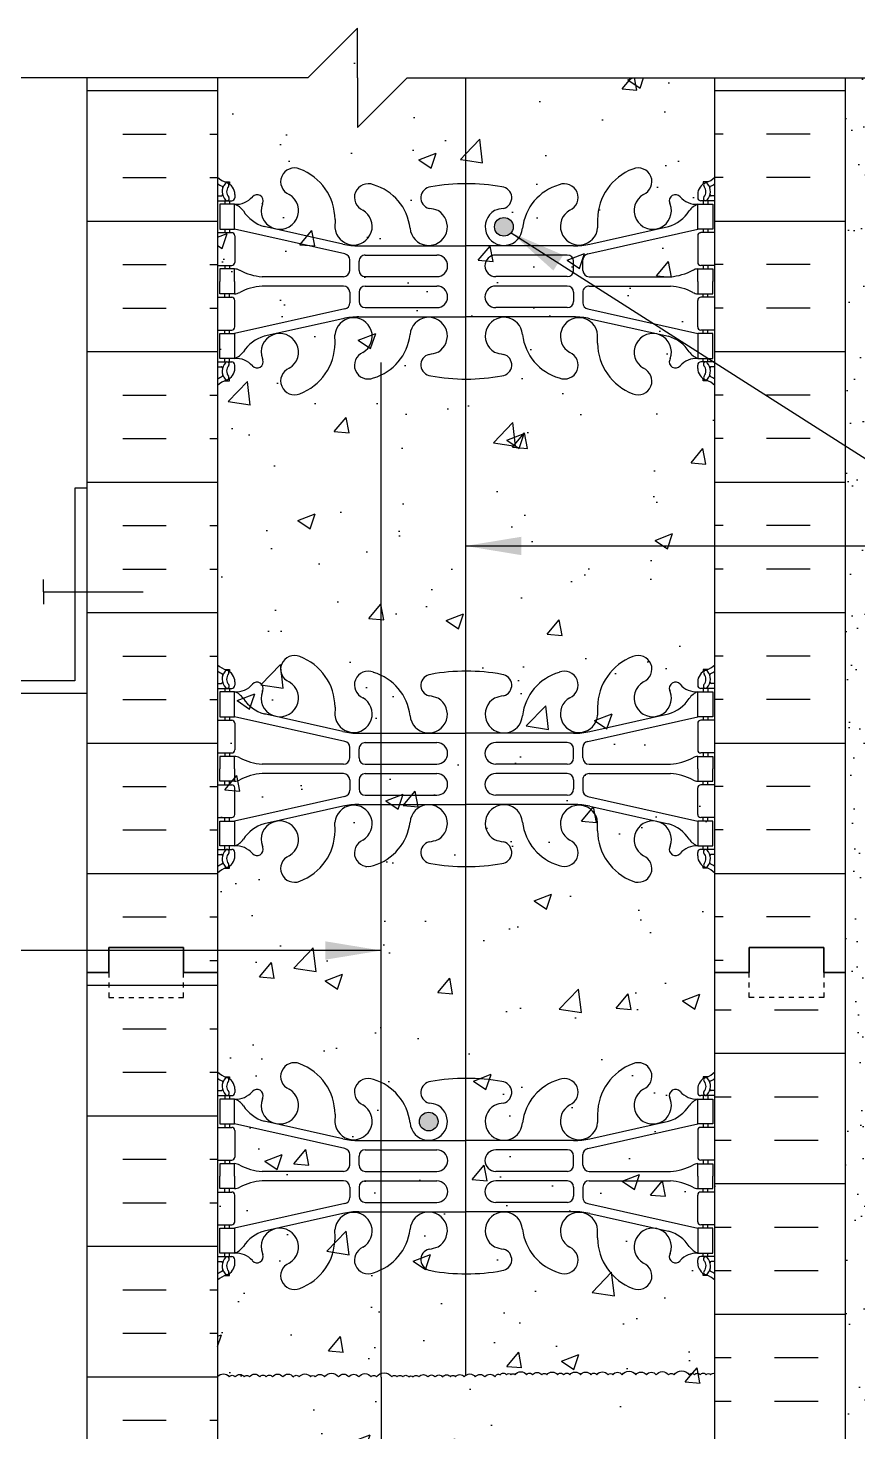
# Model space of a CAD drawing. Header units: inches. Extents: x 94.9 to 180.3, y -51.5 to 24.4.
# Drawn here: x 146.09 to 162.78, y -3.84 to 24.4 of the extents above; entities that cross this region are included whole.
import ezdxf

# ---------------------------------------------------------------- set-up
doc = ezdxf.new("R2010")
doc.units = ezdxf.units.IN
doc.header["$LTSCALE"] = 0.5
doc.header["$MEASUREMENT"] = 0
doc.linetypes.add('DASHED2', pattern=[0.375, 0.25, -0.125])
for name, color, linetype in [('HATCH', 12, 'Continuous'), ('line25', 2, 'Continuous'), ('LINE3', 3, 'Continuous'), ('LINE50', 5, 'Continuous'), ('LINE9', 9, 'Continuous'), ('TEXT', 4, 'Continuous'), ('Web_Edge', 9, 'Continuous')]:
    doc.layers.add(name, color=color, linetype=linetype)
doc.styles.add('DIM', font='romans.shx', dxfattribs={"width": 0.7})
doc.dimstyles.new('ext_12', dxfattribs={"dimscale": 12, "dimtxt": 0.09375, "dimasz": 0.09375, "dimexe": 0.09375, "dimexo": 0.0625, "dimgap": 0.0625, "dimtad": 1, "dimdec": 1, "dimzin": 3, "dimdsep": 46, "dimlunit": 4, "dimtxsty": 'DIM', "dimcen": 0.09, "dimdle": 0.09375, "dimclrt": 4, "dimadec": 0, "dimazin": 0, "dimtfac": 1, "dimtdec": 1, "dimtmove": 2, "dimatfit": 3, "dimfxl": 0, "dimfrac": 2, "dimtolj": 1, "dimtzin": 0, "dimarcsym": 0})

# ---------------------------------------------------------------- blocks, each defined once
blk = doc.blocks.new('10 web')
at = {"layer": 'Web_Edge'}
for p, q in [((-4.854, 6.903), (-4.764, 6.903)), ((-4.764, 6.903), (-4.764, 6.861)), ((4.854, 6.903), (4.764, 6.903)), ((4.764, 6.903), (4.764, 6.861)), ((-5, 6.624), (-4.922, 6.624)), ((-5, 6.524), (-4.717, 6.524)), ((-4.854, 6.524), (-4.854, 6.454)), ((-4.764, 6.524), (-4.764, 6.454)), ((-4.654, 6.654), (-4.654, 6.586)), ((4.654, 6.654), (4.654, 6.586)), ((5, 6.524), (4.716, 6.524)), ((4.764, 6.524), (4.764, 6.454)), ((4.854, 6.524), (4.854, 6.454)), ((5, 6.624), (4.922, 6.624)), ((-4.102, 6.458), (-4.09, 6.479)), ((4.102, 6.458), (4.09, 6.479)), ((-4.854, 5.954), (-4.854, 5.884)), ((-4.764, 5.954), (-4.764, 5.884)), ((-2.441, 5.457), (-4.659, 5.954)), ((-2.485, 5.655), (-4.066, 6.008)), ((-2.64, 6.147), (-2.641, 5.983)), ((2.441, 5.457), (4.659, 5.954)), ((2.485, 5.655), (4.066, 6.008)), ((2.64, 6.147), (2.641, 5.983)), ((4.764, 5.954), (4.764, 5.884)), ((4.854, 5.954), (4.854, 5.884)), ((-5, 5.884), (-4.717, 5.884)), ((-4.654, 5.821), (-4.654, 5.286)), ((4.654, 5.821), (4.654, 5.286)), ((5, 5.884), (4.716, 5.884)), ((-2.158, 5.619), (0, 5.619)), ((-2.031, 5.433), (-0.592, 5.433)), ((2.158, 5.619), (0, 5.619)), ((2.031, 5.433), (0.592, 5.433)), ((-5, 5.224), (-4.717, 5.224)), ((-4.854, 5.224), (-4.854, 5.154)), ((-4.764, 5.224), (-4.764, 5.154)), ((-2.344, 5.123), (-2.344, 5.335)), ((-2.156, 5.124), (-2.156, 5.308)), ((2.156, 5.124), (2.156, 5.308)), ((2.344, 5.123), (2.344, 5.335)), ((5, 5.224), (4.716, 5.224)), ((4.764, 5.224), (4.764, 5.154)), ((4.854, 5.224), (4.854, 5.154)), ((-2.469, 4.998), (-4.106, 4.998)), ((-2.469, 4.81), (-4.106, 4.81)), ((-2.031, 4.999), (-0.592, 4.999)), ((-2.031, 4.809), (-0.592, 4.809)), ((2.031, 4.999), (0.592, 4.999)), ((2.031, 4.809), (0.592, 4.809)), ((2.469, 4.998), (4.106, 4.998)), ((2.469, 4.81), (4.106, 4.81)), ((-5, 4.584), (-4.717, 4.584)), ((-4.854, 4.584), (-4.854, 4.654)), ((-4.764, 4.584), (-4.764, 4.654)), ((-4.654, 3.986), (-4.654, 4.521)), ((-2.344, 4.685), (-2.344, 4.472)), ((-2.156, 4.684), (-2.156, 4.5)), ((2.156, 4.684), (2.156, 4.5)), ((2.344, 4.685), (2.344, 4.472)), ((4.654, 3.986), (4.654, 4.521)), ((5, 4.584), (4.716, 4.584)), ((4.764, 4.584), (4.764, 4.654)), ((4.854, 4.584), (4.854, 4.654)), ((-2.441, 4.35), (-4.659, 3.854)), ((-2.031, 4.375), (-0.592, 4.375)), ((2.031, 4.375), (0.592, 4.375)), ((2.441, 4.35), (4.659, 3.854)), ((-2.485, 4.152), (-4.066, 3.799)), ((-2.158, 4.188), (0, 4.188)), ((2.158, 4.188), (0, 4.188)), ((2.485, 4.152), (4.066, 3.799)), ((-5, 3.924), (-4.717, 3.924)), ((-4.854, 3.854), (-4.854, 3.924)), ((-4.764, 3.854), (-4.764, 3.924)), ((-2.64, 3.66), (-2.641, 3.825)), ((2.64, 3.66), (2.641, 3.825)), ((5, 3.924), (4.716, 3.924)), ((4.764, 3.854), (4.764, 3.924)), ((4.854, 3.854), (4.854, 3.924)), ((-5, 3.284), (-4.717, 3.284)), ((-5, 3.184), (-4.922, 3.184)), ((-4.854, 3.284), (-4.854, 3.354)), ((-4.764, 3.284), (-4.764, 3.354)), ((-4.654, 3.154), (-4.654, 3.221)), ((-4.102, 3.35), (-4.09, 3.328)), ((4.102, 3.35), (4.09, 3.328)), ((4.654, 3.154), (4.654, 3.221)), ((5, 3.284), (4.716, 3.284)), ((4.764, 3.284), (4.764, 3.354)), ((4.854, 3.284), (4.854, 3.354)), ((5, 3.184), (4.922, 3.184)), ((-4.854, 2.905), (-4.764, 2.905)), ((-4.764, 2.905), (-4.764, 2.947)), ((4.764, 2.905), (4.764, 2.947)), ((4.854, 2.905), (4.764, 2.905)), ((-4.854, -2.905), (-4.764, -2.905)), ((-4.764, -2.905), (-4.764, -2.947)), ((4.854, -2.905), (4.764, -2.905)), ((4.764, -2.905), (4.764, -2.947)), ((-5, -3.184), (-4.922, -3.184)), ((-5, -3.284), (-4.717, -3.284)), ((-4.854, -3.284), (-4.854, -3.354)), ((-4.764, -3.284), (-4.764, -3.354)), ((-4.654, -3.154), (-4.654, -3.221)), ((-4.102, -3.35), (-4.09, -3.328)), ((4.102, -3.35), (4.09, -3.328)), ((4.654, -3.154), (4.654, -3.221)), ((5, -3.284), (4.716, -3.284)), ((4.764, -3.284), (4.764, -3.354)), ((4.854, -3.284), (4.854, -3.354)), ((5, -3.184), (4.922, -3.184)), ((-2.64, -3.66), (-2.641, -3.825)), ((2.64, -3.66), (2.641, -3.825)), ((-5, -3.924), (-4.717, -3.924)), ((-4.854, -3.854), (-4.854, -3.924)), ((-4.764, -3.854), (-4.764, -3.924)), ((-2.441, -4.35), (-4.659, -3.854)), ((-2.485, -4.152), (-4.066, -3.799)), ((2.441, -4.35), (4.659, -3.854)), ((2.485, -4.152), (4.066, -3.799)), ((5, -3.924), (4.716, -3.924)), ((4.764, -3.854), (4.764, -3.924)), ((4.854, -3.854), (4.854, -3.924)), ((-4.654, -3.986), (-4.654, -4.521)), ((-2.158, -4.188), (0, -4.188)), ((2.158, -4.188), (0, -4.188)), ((4.654, -3.986), (4.654, -4.521)), ((-2.344, -4.685), (-2.344, -4.472)), ((-2.156, -4.684), (-2.156, -4.5)), ((-2.031, -4.375), (-0.592, -4.375)), ((2.031, -4.375), (0.592, -4.375)), ((2.156, -4.684), (2.156, -4.5)), ((2.344, -4.685), (2.344, -4.472)), ((-5, -4.584), (-4.717, -4.584)), ((-4.854, -4.584), (-4.854, -4.654)), ((-4.764, -4.584), (-4.764, -4.654)), ((5, -4.584), (4.716, -4.584)), ((4.764, -4.584), (4.764, -4.654)), ((4.854, -4.584), (4.854, -4.654)), ((-2.469, -4.81), (-4.106, -4.81)), ((-2.469, -4.998), (-4.106, -4.998)), ((-2.031, -4.809), (-0.592, -4.809)), ((-2.031, -4.999), (-0.592, -4.999)), ((2.031, -4.809), (0.592, -4.809)), ((2.031, -4.999), (0.592, -4.999)), ((2.469, -4.81), (4.106, -4.81)), ((2.469, -4.998), (4.106, -4.998)), ((-5, -5.224), (-4.717, -5.224)), ((-4.854, -5.224), (-4.854, -5.154)), ((-4.764, -5.224), (-4.764, -5.154)), ((-4.654, -5.821), (-4.654, -5.286)), ((-2.344, -5.123), (-2.344, -5.335)), ((-2.156, -5.124), (-2.156, -5.308)), ((2.156, -5.124), (2.156, -5.308)), ((2.344, -5.123), (2.344, -5.335)), ((4.654, -5.821), (4.654, -5.286)), ((5, -5.224), (4.716, -5.224)), ((4.764, -5.224), (4.764, -5.154)), ((4.854, -5.224), (4.854, -5.154)), ((-2.441, -5.457), (-4.659, -5.954)), ((-2.158, -5.619), (0, -5.619)), ((-2.031, -5.433), (-0.592, -5.433)), ((2.158, -5.619), (0, -5.619)), ((2.031, -5.433), (0.592, -5.433)), ((2.441, -5.457), (4.659, -5.954)), ((-5, -5.884), (-4.717, -5.884)), ((-4.854, -5.954), (-4.854, -5.884)), ((-4.764, -5.954), (-4.764, -5.884)), ((-2.485, -5.655), (-4.066, -6.008)), ((2.485, -5.655), (4.066, -6.008)), ((5, -5.884), (4.716, -5.884)), ((4.764, -5.954), (4.764, -5.884)), ((4.854, -5.954), (4.854, -5.884)), ((-2.64, -6.147), (-2.641, -5.983)), ((2.64, -6.147), (2.641, -5.983)), ((-4.854, -6.524), (-4.854, -6.454)), ((-4.764, -6.524), (-4.764, -6.454)), ((-4.102, -6.458), (-4.09, -6.479)), ((4.102, -6.458), (4.09, -6.479)), ((4.764, -6.524), (4.764, -6.454)), ((4.854, -6.524), (4.854, -6.454)), ((-5, -6.524), (-4.717, -6.524)), ((-5, -6.624), (-4.922, -6.624)), ((-4.654, -6.654), (-4.654, -6.586)), ((4.654, -6.654), (4.654, -6.586)), ((5, -6.524), (4.716, -6.524)), ((5, -6.624), (4.922, -6.624)), ((-4.854, -6.903), (-4.764, -6.903)), ((-4.764, -6.903), (-4.764, -6.861)), ((4.764, -6.903), (4.764, -6.861)), ((4.854, -6.903), (4.764, -6.903))]:
    blk.add_line(p, q, dxfattribs=at)
for points in [[(-4.959, 5.954), (-4.659, 5.954), (-4.659, 6.454), (-4.959, 6.454)], [(4.959, 5.954), (4.659, 5.954), (4.659, 6.454), (4.959, 6.454)], [(-4.959, 3.854), (-4.659, 3.854), (-4.659, 3.354), (-4.959, 3.354)], [(4.959, 3.854), (4.659, 3.854), (4.659, 3.354), (4.959, 3.354)], [(-4.959, -3.854), (-4.659, -3.854), (-4.659, -3.354), (-4.959, -3.354)], [(4.959, -3.854), (4.659, -3.854), (4.659, -3.354), (4.959, -3.354)], [(-4.959, -5.954), (-4.659, -5.954), (-4.659, -6.454), (-4.959, -6.454)], [(4.959, -5.954), (4.659, -5.954), (4.659, -6.454), (4.959, -6.454)]]:
    blk.add_lwpolyline(points, close=True, dxfattribs=at)
for points in [[(-4.659, 4.904), (-4.659, 5.154), (-4.959, 5.154), (-4.959, 4.904)], [(4.659, 4.904), (4.659, 5.154), (4.959, 5.154), (4.959, 4.904)], [(-4.659, 4.904), (-4.659, 4.654), (-4.959, 4.654), (-4.959, 4.904)], [(4.659, 4.904), (4.659, 4.654), (4.959, 4.654), (4.959, 4.904)], [(-4.659, -4.904), (-4.659, -4.654), (-4.959, -4.654), (-4.959, -4.904)], [(4.659, -4.904), (4.659, -4.654), (4.959, -4.654), (4.959, -4.904)], [(-4.659, -4.904), (-4.659, -5.154), (-4.959, -5.154), (-4.959, -4.904)], [(4.659, -4.904), (4.659, -5.154), (4.959, -5.154), (4.959, -4.904)]]:
    blk.add_lwpolyline(points, dxfattribs=at)
for centre, radius, start, end in [((-3.456, 6.908), 0.277, 67.32, 247.32), ((-3.732, 6.141), 1.092, 0.3332, 69.4825), ((3.732, 6.141), 1.092, 110.5175, 179.6668), ((3.456, 6.908), 0.277, 292.68, 112.68), ((-4.654, 7.361), 0.5, 226.2122, 250.5288), ((-4.654, 7.361), 0.6, 234.7832, 245.0748), ((-4.66, 6.708), 0.25, 140.1145, 222.4609), ((-4.916, 6.798), 0.021, 343.464, 63.9957), ((-4.818, 6.839), 0.045, 321.448, 139.1879), ((-4.904, 6.654), 0.25, 0, 70.5288), ((-4.66, 6.708), 0.16, 140.0001, 222.4609), ((-1.973, 6.591), 0.277, 67.32, 247.32), ((-2.157, 5.854), 1.034, 6.6669, 73.6635), ((-0.694, 6.586), 0.22, 95.1835, 255.7396), ((-0.017, 3.092), 3.777, 89.7394, 100.6275), ((0.017, 3.092), 3.777, 79.3725, 90.2606), ((0.694, 6.586), 0.22, 284.2604, 84.8165), ((2.157, 5.854), 1.034, 106.3365, 173.3331), ((1.973, 6.591), 0.277, 292.68, 112.68), ((4.904, 6.654), 0.25, 109.4712, 180), ((4.818, 6.839), 0.045, 40.8121, 218.552), ((4.66, 6.708), 0.16, 317.5391, 39.9999), ((4.654, 7.361), 0.5, 289.4712, 313.7891), ((4.66, 6.708), 0.25, 317.5391, 39.8855), ((4.916, 6.798), 0.021, 116.0043, 196.536), ((4.654, 7.361), 0.6, 294.9252, 305.2168), ((-4.922, 6.643), 0.0196, 269.4032, 15.4901), ((-4.812, 6.57), 0.045, 222.4609, 42.4609), ((-4.717, 6.586), 0.0625, 270, 0), ((-4.634, 6.894), 0.441, 266.7976, 318.9873), ((-4.207, 6.523), 0.125, 339.6243, 138.9873), ((-3.75, 6.327), 0.375, 159.6243, 60.0685), ((3.75, 6.327), 0.375, 119.9315, 20.3757), ((4.207, 6.523), 0.125, 41.0127, 200.3757), ((4.634, 6.894), 0.441, 221.0127, 273.2024), ((4.716, 6.586), 0.0625, 180, 270), ((4.812, 6.57), 0.045, 137.5391, 317.5391), ((4.922, 6.643), 0.0196, 164.5099, 270.5968), ((-4.781, 6.111), 0.364, 34.9775, 70.3387), ((-3.858, 6.722), 0.743, 212.7919, 253.8107), ((-2.267, 6.01), 0.375, 184.2448, 60.0685), ((-0.756, 6.002), 0.375, 184.2448, 60.0685), ((-0.863, 5.546), 0.834, 69.3729, 82.1063), ((0.756, 6.002), 0.375, 119.9315, 355.7552), ((0.863, 5.546), 0.834, 97.8937, 110.6271), ((2.267, 6.01), 0.375, 119.9315, 355.7552), ((3.858, 6.722), 0.743, 286.1893, 327.2081), ((4.781, 6.111), 0.364, 109.6613, 145.0225), ((-4.717, 5.821), 0.0625, 0, 90), ((-2.158, 7.119), 1.5, 257.4135, 270), ((2.158, 7.119), 1.5, 270, 282.5865), ((4.716, 5.821), 0.0625, 90, 180), ((-2.469, 5.335), 0.125, 0, 77.3767), ((-2.031, 5.308), 0.125, 90, 180), ((-0.592, 5.216), 0.217, 270, 90), ((0.592, 5.216), 0.217, 90, 270), ((2.031, 5.308), 0.125, 0, 90), ((2.469, 5.335), 0.125, 102.6233, 180), ((-4.717, 5.286), 0.0625, 270, 0), ((-4.663, 4.935), 0.219, 60.4937, 88.92), ((-4.018, 6.165), 1.17, 242.6365, 265.6505), ((-2.469, 5.123), 0.125, 270, 0), ((-2.031, 5.124), 0.125, 180, 270), ((2.031, 5.124), 0.125, 270, 360), ((2.469, 5.123), 0.125, 180, 270), ((4.018, 6.165), 1.17, 274.3495, 297.3635), ((4.663, 4.935), 0.219, 91.08, 119.5063), ((4.716, 5.286), 0.0625, 180, 270), ((-4.018, 3.643), 1.17, 94.3495, 117.3635), ((-2.469, 4.685), 0.125, 0, 90), ((-2.031, 4.684), 0.125, 90, 180), ((-0.592, 4.592), 0.217, 270, 90), ((0.592, 4.592), 0.217, 90, 270), ((2.031, 4.684), 0.125, 0, 90), ((2.469, 4.685), 0.125, 90, 180), ((4.018, 3.643), 1.17, 62.6365, 85.6505), ((-4.717, 4.521), 0.0625, 0, 90), ((-4.663, 4.873), 0.219, 271.08, 299.5063), ((4.663, 4.873), 0.219, 240.4937, 268.92), ((4.716, 4.521), 0.0625, 90, 180), ((-2.469, 4.472), 0.125, 282.6233, 0), ((-2.031, 4.5), 0.125, 180, 270), ((2.031, 4.5), 0.125, 270, 0), ((2.469, 4.472), 0.125, 180, 257.3767), ((-4.717, 3.986), 0.0625, 270, 0), ((-2.267, 3.797), 0.375, 299.9315, 175.7552), ((-2.158, 2.688), 1.5, 90, 102.5865), ((-0.756, 3.806), 0.375, 299.9315, 175.7552), ((0.756, 3.806), 0.375, 4.2448, 240.0685), ((2.267, 3.797), 0.375, 4.2448, 240.0685), ((2.158, 2.688), 1.5, 77.4135, 90), ((4.716, 3.986), 0.0625, 180, 270), ((-3.858, 3.085), 0.743, 106.1893, 147.2081), ((-3.75, 3.48), 0.375, 299.9315, 200.3757), ((-2.157, 3.954), 1.034, 286.3365, 353.3331), ((2.157, 3.954), 1.034, 186.6669, 253.6635), ((3.75, 3.48), 0.375, 339.6243, 240.0685), ((3.858, 3.085), 0.743, 32.7919, 73.8107), ((-4.781, 3.696), 0.364, 289.6613, 325.0225), ((-3.732, 3.667), 1.092, 290.5175, 359.6668), ((-1.973, 3.217), 0.277, 112.68, 292.68), ((-0.694, 3.222), 0.22, 104.2604, 264.8165), ((-0.863, 4.262), 0.834, 277.8937, 290.6271), ((0.863, 4.262), 0.834, 249.3729, 262.1063), ((0.694, 3.222), 0.22, 275.1835, 75.7396), ((1.973, 3.217), 0.277, 247.32, 67.32), ((3.732, 3.667), 1.092, 180.3332, 249.4825), ((4.781, 3.696), 0.364, 214.9775, 250.3387), ((-4.922, 3.164), 0.0196, 344.5099, 90.5968), ((-4.66, 3.099), 0.25, 137.5391, 219.8855), ((-4.812, 3.238), 0.045, 317.5391, 137.5391), ((-4.904, 3.154), 0.25, 289.4712, 360), ((-4.66, 3.099), 0.16, 137.5391, 219.9999), ((-4.717, 3.221), 0.0625, 360, 90), ((-4.634, 2.913), 0.441, 41.0127, 93.2024), ((-4.207, 3.285), 0.125, 221.0127, 20.3757), ((-3.456, 2.9), 0.277, 112.68, 292.68), ((3.456, 2.9), 0.277, 247.32, 67.32), ((4.207, 3.285), 0.125, 159.6243, 318.9873), ((4.634, 2.913), 0.441, 86.7976, 138.9873), ((4.716, 3.221), 0.0625, 90, 180), ((4.904, 3.154), 0.25, 180, 250.5288), ((4.812, 3.238), 0.045, 42.4609, 222.4609), ((4.66, 3.099), 0.16, 320.0001, 42.4609), ((4.66, 3.099), 0.25, 320.1145, 42.4609), ((4.922, 3.164), 0.0196, 89.4032, 195.4901), ((-4.654, 2.447), 0.6, 114.9252, 125.2158), ((-4.654, 2.447), 0.5, 109.4712, 133.7878), ((-4.916, 3.01), 0.021, 296.0043, 16.536), ((-4.818, 2.968), 0.045, 220.8121, 38.552), ((-0.017, 6.716), 3.777, 259.3725, 270.2606), ((0.017, 6.716), 3.777, 269.7394, 280.6275), ((4.818, 2.968), 0.045, 141.448, 319.1879), ((4.654, 2.447), 0.5, 46.2109, 70.5288), ((4.916, 3.01), 0.021, 163.464, 243.9957), ((4.654, 2.447), 0.6, 54.7832, 65.0748), ((-4.654, -2.447), 0.5, 226.2122, 250.5288), ((-3.456, -2.9), 0.277, 67.32, 247.32), ((-3.732, -3.667), 1.092, 0.3332, 69.4825), ((3.732, -3.667), 1.092, 110.5175, 179.6668), ((3.456, -2.9), 0.277, 292.68, 112.68), ((4.654, -2.447), 0.5, 289.4712, 313.7891), ((-4.654, -2.447), 0.6, 234.7842, 245.0748), ((-4.66, -3.099), 0.25, 140.1145, 222.4609), ((-4.916, -3.01), 0.021, 343.464, 63.9957), ((-4.818, -2.968), 0.045, 321.448, 139.1879), ((-4.904, -3.154), 0.25, 0, 70.5288), ((-4.66, -3.099), 0.16, 140.0001, 222.4609), ((-1.973, -3.217), 0.277, 67.32, 247.32), ((-2.157, -3.954), 1.034, 6.6669, 73.6635), ((-0.694, -3.222), 0.22, 95.1835, 255.7396), ((-0.017, -6.716), 3.777, 89.7394, 100.6275), ((0.017, -6.716), 3.777, 79.3725, 90.2606), ((0.694, -3.222), 0.22, 284.2604, 84.8165), ((2.157, -3.954), 1.034, 106.3365, 173.3331), ((1.973, -3.217), 0.277, 292.68, 112.68), ((4.904, -3.154), 0.25, 109.4712, 180), ((4.818, -2.968), 0.045, 40.8121, 218.552), ((4.66, -3.099), 0.16, 317.5391, 39.9999), ((4.66, -3.099), 0.25, 317.5391, 39.8855), ((4.916, -3.01), 0.021, 116.0043, 196.536), ((4.654, -2.447), 0.6, 294.9252, 305.2168), ((-4.922, -3.164), 0.0196, 269.4032, 15.4901), ((-4.812, -3.238), 0.045, 222.4609, 42.4609), ((-4.717, -3.221), 0.0625, 270, 0), ((-4.634, -2.913), 0.441, 266.7976, 318.9873), ((-4.781, -3.696), 0.364, 34.9775, 70.3387), ((-4.207, -3.285), 0.125, 339.6243, 138.9873), ((-3.75, -3.48), 0.375, 159.6243, 60.0685), ((3.75, -3.48), 0.375, 119.9315, 20.3757), ((4.207, -3.285), 0.125, 41.0127, 200.3757), ((4.634, -2.913), 0.441, 221.0127, 273.2024), ((4.781, -3.696), 0.364, 109.6613, 145.0225), ((4.716, -3.221), 0.0625, 180, 270), ((4.812, -3.238), 0.045, 137.5391, 317.5391), ((4.922, -3.164), 0.0196, 164.5099, 270.5968), ((-3.858, -3.085), 0.743, 212.7919, 253.8107), ((-2.267, -3.797), 0.375, 184.2448, 60.0685), ((-0.756, -3.806), 0.375, 184.2448, 60.0685), ((-0.863, -4.262), 0.834, 69.3729, 82.1063), ((0.756, -3.806), 0.375, 119.9315, 355.7552), ((0.863, -4.262), 0.834, 97.8937, 110.6271), ((2.267, -3.797), 0.375, 119.9315, 355.7552), ((3.858, -3.085), 0.743, 286.1893, 327.2081), ((-4.717, -3.986), 0.0625, 0, 90), ((4.716, -3.986), 0.0625, 90, 180), ((-2.158, -2.688), 1.5, 257.4135, 270), ((2.158, -2.688), 1.5, 270, 282.5865), ((-2.469, -4.472), 0.125, 0, 77.3767), ((-2.031, -4.5), 0.125, 90, 180), ((-0.592, -4.592), 0.217, 270, 90), ((0.592, -4.592), 0.217, 90, 270), ((2.031, -4.5), 0.125, 0, 90), ((2.469, -4.472), 0.125, 102.6233, 180), ((-4.717, -4.521), 0.0625, 270, 0), ((-4.663, -4.873), 0.219, 60.4937, 88.92), ((-4.018, -3.643), 1.17, 242.6365, 265.6505), ((-2.469, -4.685), 0.125, 270, 0), ((-2.031, -4.684), 0.125, 180, 270), ((2.031, -4.684), 0.125, 270, 360), ((2.469, -4.685), 0.125, 180, 270), ((4.018, -3.643), 1.17, 274.3495, 297.3635), ((4.663, -4.873), 0.219, 91.08, 119.5063), ((4.716, -4.521), 0.0625, 180, 270), ((-4.018, -6.165), 1.17, 94.3495, 117.3635), ((-2.469, -5.123), 0.125, 0, 90), ((-2.031, -5.124), 0.125, 90, 180), ((-0.592, -5.216), 0.217, 270, 90), ((0.592, -5.216), 0.217, 90, 270), ((2.031, -5.124), 0.125, 0, 90), ((2.469, -5.123), 0.125, 90, 180), ((4.018, -6.165), 1.17, 62.6365, 85.6505), ((-4.717, -5.286), 0.0625, 0, 90), ((-4.663, -4.935), 0.219, 271.08, 299.5063), ((-2.469, -5.335), 0.125, 282.6233, 0), ((-2.031, -5.308), 0.125, 180, 270), ((2.031, -5.308), 0.125, 270, 0), ((2.469, -5.335), 0.125, 180, 257.3767), ((4.663, -4.935), 0.219, 240.4937, 268.92), ((4.716, -5.286), 0.0625, 90, 180), ((-2.267, -6.01), 0.375, 299.9315, 175.7552), ((-2.158, -7.119), 1.5, 90, 102.5865), ((-0.756, -6.002), 0.375, 299.9315, 175.7552), ((0.756, -6.002), 0.375, 4.2448, 240.0685), ((2.267, -6.01), 0.375, 4.2448, 240.0685), ((2.158, -7.119), 1.5, 77.4135, 90), ((-4.717, -5.821), 0.0625, 270, 0), ((4.716, -5.821), 0.0625, 180, 270), ((-3.858, -6.722), 0.743, 106.1893, 147.2081), ((-3.75, -6.327), 0.375, 299.9315, 200.3757), ((-3.732, -6.141), 1.092, 290.5175, 359.6668), ((-2.157, -5.854), 1.034, 286.3365, 353.3331), ((2.157, -5.854), 1.034, 186.6669, 253.6635), ((3.732, -6.141), 1.092, 180.3332, 249.4825), ((3.75, -6.327), 0.375, 339.6243, 240.0685), ((3.858, -6.722), 0.743, 32.7919, 73.8107), ((-4.781, -6.111), 0.364, 289.6613, 325.0225), ((-4.634, -6.894), 0.441, 41.0127, 93.2024), ((-4.207, -6.523), 0.125, 221.0127, 20.3757), ((-1.973, -6.591), 0.277, 112.68, 292.68), ((-0.694, -6.586), 0.22, 104.2604, 264.8165), ((-0.863, -5.546), 0.834, 277.8937, 290.6271), ((0.863, -5.546), 0.834, 249.3729, 262.1063), ((0.694, -6.586), 0.22, 275.1835, 75.7396), ((1.973, -6.591), 0.277, 247.32, 67.32), ((4.207, -6.523), 0.125, 159.6243, 318.9873), ((4.634, -6.894), 0.441, 86.7976, 138.9873), ((4.781, -6.111), 0.364, 214.9775, 250.3387), ((-4.922, -6.643), 0.0196, 344.5099, 90.5968), ((-4.66, -6.708), 0.25, 137.5391, 219.8855), ((-4.812, -6.57), 0.045, 317.5391, 137.5391), ((-4.904, -6.654), 0.25, 289.4712, 360), ((-4.66, -6.708), 0.16, 137.5391, 219.9999), ((-4.717, -6.586), 0.0625, 360, 90), ((-3.456, -6.908), 0.277, 112.68, 292.68), ((3.456, -6.908), 0.277, 247.32, 67.32), ((4.716, -6.586), 0.0625, 90, 180), ((4.904, -6.654), 0.25, 180, 250.5288), ((4.812, -6.57), 0.045, 42.4609, 222.4609), ((4.66, -6.708), 0.16, 320.0001, 42.4609), ((4.66, -6.708), 0.25, 320.1145, 42.4609), ((4.922, -6.643), 0.0196, 89.4032, 195.4901), ((-4.654, -7.361), 0.6, 114.9252, 125.2168), ((-4.654, -7.361), 0.5, 109.4712, 133.7878), ((-4.916, -6.798), 0.021, 296.0043, 16.536), ((-4.818, -6.839), 0.045, 220.8121, 38.552), ((-0.017, -3.092), 3.777, 259.3725, 270.2606), ((0.017, -3.092), 3.777, 269.7394, 280.6275), ((4.818, -6.839), 0.045, 141.448, 319.1879), ((4.654, -7.361), 0.5, 46.2109, 70.5288), ((4.916, -6.798), 0.021, 163.464, 243.9957), ((4.654, -7.361), 0.6, 54.7832, 65.0748)]:
    blk.add_arc(centre, radius, start, end, dxfattribs=at)
for points in [[(-2.156, 5.129), (-2.156, 5.303)], [(2.156, 5.129), (2.156, 5.303)], [(-2.156, 4.679), (-2.156, 4.505)], [(2.156, 4.679), (2.156, 4.505)], [(-2.156, -4.679), (-2.156, -4.505)], [(2.156, -4.679), (2.156, -4.505)], [(-2.156, -5.129), (-2.156, -5.303)], [(2.156, -5.129), (2.156, -5.303)]]:
    blk.add_open_spline(points, degree=1, dxfattribs=at)

msp = doc.modelspace()

# ---------------------------------------------------------------- hatches: boundary and pattern name
at = {"layer": 'HATCH'}
h = msp.add_hatch(dxfattribs=at)
h.set_pattern_fill('AR-CONC', color=256, scale=0.5, style=0)
edge = h.paths.add_edge_path()
edge.add_line((154.887, 23.404), (153.717, 23.404))
edge.add_line((153.717, 23.404), (152.717, 22.404))
edge.add_line((152.717, 22.404), (152.717, 23.404))
edge.add_line((152.717, 23.404), (152.717, 24.404))
edge.add_line((152.717, 24.404), (151.717, 23.404))
edge.add_line((151.717, 23.404), (149.904, 23.404))
edge.add_line((149.904, 23.404), (149.904, 5.404))
edge.add_line((149.904, 5.404), (149.904, -2.731))
edge.add_spline(control_points=[(149.904, -2.731), (150.03, -2.795), (150.227, -2.896), (150.484, -2.61), (150.837, -2.905), (151.204, -2.632), (151.458, -2.905), (151.716, -2.71), (151.965, -2.922), (152.163, -2.782), (152.346, -2.765), (152.434, -2.889), (152.572, -2.926), (152.675, -2.802), (152.804, -2.753), (152.921, -2.717), (152.983, -2.741), (153.017, -2.783), (153.033, -2.839), (153.103, -2.864), (153.154, -2.877), (153.19, -2.883), (153.195, -2.884)], knot_values=[0, 0, 0, 0, 0.36882, 0.580962, 0.956064, 1.413946, 1.635694, 1.852394, 2.204033, 2.360582, 2.542219, 2.677797, 2.79395, 2.907785, 3.117226, 3.20968, 3.262351, 3.303115, 3.370216, 3.421138, 3.515057, 3.530833, 3.530833, 3.530833, 3.530833], degree=3, periodic=0)
edge.add_spline(control_points=[(153.195, -2.884), (153.243, -2.891), (153.355, -2.894), (153.473, -2.821), (153.581, -2.813), (153.65, -2.802), (153.731, -2.818), (153.827, -2.863), (153.912, -2.901), (154.004, -2.907), (154.037, -2.817), (154.14, -2.8), (154.207, -2.739), (154.288, -2.747), (154.377, -2.744), (154.481, -2.748), (154.562, -2.786), (154.68, -2.849), (154.798, -2.859), (154.887, -2.836)], knot_values=[3.530833, 3.530833, 3.530833, 3.530833, 3.674522, 3.85319, 3.927977, 3.999794, 4.060692, 4.173001, 4.317056, 4.339836, 4.436406, 4.53825, 4.640095, 4.685656, 4.773056, 4.912503, 4.988734, 5.039656, 5.312645, 5.312645, 5.312645, 5.312645], degree=3, periodic=0)
edge.add_line((154.887, -2.836), (154.887, 23.404))
h.paths.add_polyline_path([(154.336, 2.405, -1), (153.961, 2.405, -1)], flags=16)
h = msp.add_hatch(dxfattribs=at)
h.set_pattern_fill('INSUL', color=256, scale=7, style=0)
h.set_pattern_definition([(0, (-2776.2572, -391.606), (0, 2.625), []), (0, (-2776.2572, -390.731), (0, 2.625), [0.875, -0.875]), (0, (-2776.2572, -389.856), (0, 2.625), [0.875, -0.875])])
h.paths.add_polyline_path([(147.279, 5.404), (147.717, 5.404), (147.717, 5.904), (149.217, 5.904), (149.217, 5.404), (149.904, 5.404), (149.904, 23.404), (149.217, 23.404), (149.217, 23.904), (147.717, 23.904), (147.717, 23.404), (147.279, 23.404)])
h = msp.add_hatch(dxfattribs=at)
h.set_pattern_fill('INSUL', color=256, scale=7, style=0)
h.set_pattern_definition([(180, (3086.066, -391.606), (0, 2.625), []), (180, (3086.066, -390.731), (0, 2.625), [0.875, -0.875]), (180, (3086.066, -389.856), (0, 2.625), [0.875, -0.875])])
h.paths.add_polyline_path([(162.529, 5.404), (162.092, 5.404), (162.092, 5.904), (160.592, 5.904), (160.592, 5.404), (159.904, 5.404), (159.904, 23.404), (160.592, 23.404), (160.592, 23.904), (162.092, 23.904), (162.092, 23.404), (162.529, 23.404)])
h = msp.add_hatch(dxfattribs=at)
h.set_pattern_fill('AR-CONC', color=256, scale=0.5, style=0)
edge = h.paths.add_edge_path()
edge.add_line((159.904, 5.404), (159.904, 23.404))
edge.add_line((159.904, 23.404), (154.887, 23.404))
edge.add_line((154.887, 23.404), (154.887, -2.836))
edge.add_spline(control_points=[(154.887, -2.836), (154.888, -2.836), (154.928, -2.825), (154.997, -2.795), (155.13, -2.719), (155.267, -2.702), (155.391, -2.695), (155.481, -2.722), (155.532, -2.809), (155.64, -2.874), (155.765, -2.919), (155.862, -2.892), (155.904, -2.88)], knot_values=[5.312645, 5.312645, 5.312645, 5.312645, 5.313971, 5.43662, 5.538465, 5.77077, 5.839112, 5.911139, 6.039898, 6.121993, 6.287819, 6.41746, 6.41746, 6.41746, 6.41746], degree=3, periodic=0)
edge.add_spline(control_points=[(155.904, -2.88), (155.947, -2.892), (156.043, -2.919), (156.169, -2.874), (156.276, -2.809), (156.328, -2.722), (156.418, -2.695), (156.542, -2.702), (156.679, -2.719), (156.812, -2.795), (156.964, -2.862), (157.129, -2.849), (157.246, -2.786), (157.327, -2.748), (157.431, -2.744), (157.521, -2.747), (157.601, -2.739), (157.668, -2.8), (157.771, -2.817), (157.805, -2.907), (157.864, -2.904), (157.888, -2.898), (157.904, -2.893)], knot_values=[4.266465, 4.266465, 4.266465, 4.266465, 4.396107, 4.561933, 4.644027, 4.772786, 4.844813, 4.913156, 5.14546, 5.247305, 5.369955, 5.644269, 5.695191, 5.771422, 5.91087, 5.998269, 6.043831, 6.145675, 6.24752, 6.344089, 6.36687, 6.41746, 6.41746, 6.41746, 6.41746], degree=3, periodic=0)
edge.add_spline(control_points=[(157.904, -2.893), (157.921, -2.898), (157.945, -2.904), (158.004, -2.907), (158.037, -2.817), (158.14, -2.8), (158.207, -2.739), (158.288, -2.747), (158.377, -2.744), (158.481, -2.748), (158.562, -2.786), (158.68, -2.849), (158.844, -2.862), (158.997, -2.795), (159.13, -2.719), (159.267, -2.702), (159.391, -2.695), (159.481, -2.722), (159.532, -2.809), (159.64, -2.874), (159.765, -2.919), (159.862, -2.892), (159.904, -2.88)], knot_values=[4.266465, 4.266465, 4.266465, 4.266465, 4.317056, 4.339836, 4.436406, 4.53825, 4.640095, 4.685656, 4.773056, 4.912503, 4.988734, 5.039656, 5.313971, 5.43662, 5.538465, 5.77077, 5.839112, 5.911139, 6.039898, 6.121993, 6.287819, 6.41746, 6.41746, 6.41746, 6.41746], degree=3, periodic=0)
edge.add_line((159.904, -2.88), (159.904, 5.404))
h.paths.add_polyline_path([(155.473, 20.405, -1), (155.848, 20.405, -1)], flags=16)
h = msp.add_hatch(dxfattribs=at)
h.set_pattern_fill('AR-SAND', color=256, scale=0.5, style=0)
h.set_pattern_definition([(37.5, (140.10294, -43.4712), (-0.031497, 0.963412), [0, -0.76, 0, -0.85, 0, -0.8125]), (7.5, (140.103, -43.4712), (0.884888, 1.411073), [0, -0.41, 0, -0.685, 0, -0.2625]), (327.5, (139.48794, -43.4712), (1.557071, 0.00283), [0, -0.25, 0, -0.9, 0, -1.175]), (317.5, (139.488, -43.4712), (1.503063, 0.438838), [0, -0.125, 0, -0.59, 0, -0.675])])
h.paths.add_polyline_path([(163.029, 23.404), (162.529, 23.404), (162.529, 5.404), (162.517, -5.846), (163.029, -5.846)])
h = msp.add_hatch(dxfattribs=at)
h.set_pattern_fill('INSUL', color=256, scale=7, style=0)
h.set_pattern_definition([(0, (-2776.2572, -409.606), (0, 2.625), []), (0, (-2776.2572, -408.731), (0, 2.625), [0.875, -0.875]), (0, (-2776.2572, -407.856), (0, 2.625), [0.875, -0.875])])
h.paths.add_polyline_path([(147.279, -12.596), (147.717, -12.596), (147.717, -12.096), (149.217, -12.096), (149.217, -12.596), (149.904, -12.596), (149.904, 5.404), (149.217, 5.404), (149.217, 5.904), (147.717, 5.904), (147.717, 5.404), (147.279, 5.404)])
h = msp.add_hatch(dxfattribs=at)
h.set_pattern_fill('INSUL', color=256, scale=7, style=0)
h.set_pattern_definition([(0, (140.103, -43.4712), (0, 2.625), []), (0, (140.103, -42.5962), (0, 2.625), [0.875, -0.875]), (0, (140.103, -41.7212), (0, 2.625), [0.875, -0.875])])
h.paths.add_polyline_path([(162.529, -15.596), (162.529, -14.846), (159.904, -14.846), (159.904, -30.596), (162.529, -30.596)])
h.paths.add_polyline_path([(162.529, 5.404), (162.092, 5.404), (162.092, 4.904), (160.592, 4.904), (160.592, 5.404), (159.904, 5.404), (159.904, -8.846), (162.529, -8.846), (162.529, -6.346)])
h = msp.add_hatch(dxfattribs=at)
h.set_pattern_fill('AR-CONC', color=256, scale=0.5, style=0)
edge = h.paths.add_edge_path()
edge.add_spline(control_points=[(153.195, -2.884), (153.19, -2.883), (153.154, -2.877), (153.103, -2.864), (153.033, -2.839), (153.017, -2.783), (152.983, -2.741), (152.921, -2.717), (152.804, -2.753), (152.675, -2.802), (152.572, -2.926), (152.434, -2.889), (152.346, -2.765), (152.163, -2.782), (151.965, -2.922), (151.716, -2.71), (151.458, -2.905), (151.204, -2.632), (150.837, -2.905), (150.484, -2.61), (150.227, -2.896), (150.03, -2.795), (149.904, -2.731)], knot_values=[0, 0, 0, 0, 0.015776, 0.109695, 0.160617, 0.227718, 0.268482, 0.321153, 0.413607, 0.623048, 0.736883, 0.853036, 0.988614, 1.170251, 1.3268, 1.678439, 1.895139, 2.116887, 2.574769, 2.949871, 3.162013, 3.530833, 3.530833, 3.530833, 3.530833], degree=3, periodic=0)
edge.add_line((149.904, -2.731), (149.904, -12.596))
edge.add_line((149.904, -12.596), (149.904, -14.218))
edge.add_line((149.904, -14.218), (153.195, -14.759))
edge.add_line((153.195, -14.759), (153.195, -2.884))
h = msp.add_hatch(dxfattribs=at)
h.set_pattern_fill('AR-CONC', color=256, scale=0.5, style=0)
edge = h.paths.add_edge_path()
edge.add_spline(control_points=[(159.904, -2.88), (159.862, -2.892), (159.765, -2.919), (159.64, -2.874), (159.532, -2.809), (159.481, -2.722), (159.391, -2.695), (159.267, -2.702), (159.13, -2.719), (158.997, -2.795), (158.844, -2.862), (158.68, -2.849), (158.562, -2.786), (158.481, -2.748), (158.377, -2.744), (158.288, -2.747), (158.207, -2.739), (158.14, -2.8), (158.037, -2.817), (158.004, -2.907), (157.945, -2.904), (157.921, -2.898), (157.904, -2.893)], knot_values=[4.266465, 4.266465, 4.266465, 4.266465, 4.396107, 4.561933, 4.644027, 4.772786, 4.844813, 4.913156, 5.14546, 5.247305, 5.369955, 5.644269, 5.695191, 5.771422, 5.91087, 5.998269, 6.043831, 6.145675, 6.24752, 6.344089, 6.36687, 6.41746, 6.41746, 6.41746, 6.41746], degree=3, periodic=0)
edge.add_spline(control_points=[(157.904, -2.893), (157.888, -2.898), (157.864, -2.904), (157.805, -2.907), (157.771, -2.817), (157.668, -2.8), (157.601, -2.739), (157.521, -2.747), (157.431, -2.744), (157.327, -2.748), (157.246, -2.786), (157.129, -2.849), (156.964, -2.862), (156.812, -2.795), (156.679, -2.719), (156.542, -2.702), (156.418, -2.695), (156.328, -2.722), (156.276, -2.809), (156.169, -2.874), (156.043, -2.919), (155.947, -2.892), (155.904, -2.88)], knot_values=[4.266465, 4.266465, 4.266465, 4.266465, 4.317056, 4.339836, 4.436406, 4.53825, 4.640095, 4.685656, 4.773056, 4.912503, 4.988734, 5.039656, 5.313971, 5.43662, 5.538465, 5.77077, 5.839112, 5.911139, 6.039898, 6.121993, 6.287819, 6.41746, 6.41746, 6.41746, 6.41746], degree=3, periodic=0)
edge.add_spline(control_points=[(155.904, -2.88), (155.862, -2.892), (155.765, -2.919), (155.64, -2.874), (155.532, -2.809), (155.481, -2.722), (155.391, -2.695), (155.267, -2.702), (155.13, -2.719), (154.997, -2.795), (154.928, -2.825), (154.888, -2.836), (154.887, -2.836)], knot_values=[5.312645, 5.312645, 5.312645, 5.312645, 5.442287, 5.608113, 5.690207, 5.818966, 5.890993, 5.959336, 6.19164, 6.293485, 6.416135, 6.41746, 6.41746, 6.41746, 6.41746], degree=3, periodic=0)
edge.add_spline(control_points=[(154.887, -2.836), (154.798, -2.859), (154.68, -2.849), (154.562, -2.786), (154.481, -2.748), (154.377, -2.744), (154.288, -2.747), (154.207, -2.739), (154.14, -2.8), (154.037, -2.817), (154.004, -2.907), (153.912, -2.901), (153.827, -2.863), (153.731, -2.818), (153.65, -2.802), (153.581, -2.813), (153.473, -2.821), (153.355, -2.894), (153.243, -2.891), (153.195, -2.884)], knot_values=[3.530833, 3.530833, 3.530833, 3.530833, 3.803822, 3.854744, 3.930975, 4.070422, 4.157822, 4.203383, 4.305228, 4.407072, 4.503641, 4.526422, 4.670477, 4.782786, 4.843684, 4.915501, 4.990288, 5.168955, 5.312645, 5.312645, 5.312645, 5.312645], degree=3, periodic=0)
edge.add_line((153.195, -2.884), (153.195, -14.759))
edge.add_line((153.195, -14.759), (157.187, -15.417))
edge.add_arc((156.916, -16.892), 1.5, 29.446, 79.5785, ccw=False)
edge.add_line((158.222, -16.155), (158.222, -14.846))
edge.add_line((158.222, -14.846), (157.819, -14.846))
edge.add_line((157.819, -14.846), (157.819, -14.284))
edge.add_line((157.819, -14.284), (157.632, -14.096))
edge.add_line((157.632, -14.096), (157.382, -14.096))
edge.add_line((157.382, -14.096), (157.194, -14.284))
edge.add_line((157.194, -14.284), (157.194, -14.846))
edge.add_line((157.194, -14.846), (156.798, -14.846))
edge.add_line((156.798, -14.846), (156.444, -14.493))
edge.add_line((156.444, -14.493), (156.444, -9.2))
edge.add_line((156.444, -9.2), (156.798, -8.846))
edge.add_line((156.798, -8.846), (157.194, -8.846))
edge.add_line((157.194, -8.846), (157.194, -9.409))
edge.add_line((157.194, -9.409), (157.382, -9.596))
edge.add_line((157.382, -9.596), (157.632, -9.596))
edge.add_line((157.632, -9.596), (157.819, -9.409))
edge.add_line((157.819, -9.409), (157.819, -8.846))
edge.add_line((157.819, -8.846), (158.444, -8.846))
edge.add_line((158.444, -8.846), (158.444, -9.409))
edge.add_line((158.444, -9.409), (158.632, -9.596))
edge.add_line((158.632, -9.596), (158.882, -9.596))
edge.add_line((158.882, -9.596), (159.069, -9.409))
edge.add_line((159.069, -9.409), (159.069, -8.846))
edge.add_line((159.069, -8.846), (159.904, -8.846))
edge.add_line((159.904, -8.846), (159.904, -2.88))
h.paths.add_polyline_path([(157.435, -16.185, -1), (157.81, -16.185, -1)], flags=16)
at = {"layer": 'LINE3'}
for points in [[(155.473, 20.405, 1), (155.848, 20.405, 1)], [(153.961, 2.405, 1), (154.336, 2.405, 1)]]:
    msp.add_hatch(color=256, dxfattribs=at).paths.add_polyline_path(points)

# ---------------------------------------------------------------- linework, layer by layer
at = {"layer": 'HATCH'}
for points in [[(149.904, -2.731, -0.520567), (150.135, -2.731, -0.520567), (150.256, -2.731, -0.520567), (150.439, -2.731, -0.520567), (150.544, -2.731, -0.520567), (150.754, -2.731, -0.520567), (150.88, -2.731, -0.520567), (151.006, -2.731, -0.520567), (151.216, -2.731, -0.520567), (151.426, -2.731, -0.520567), (151.546, -2.731, -0.520567), (151.772, -2.731, -0.520567), (151.866, -2.731, -0.520567), (152.055, -2.731, -0.520567), (152.333, -2.731, -0.520567), (152.543, -2.731, -0.520567), (152.743, -2.731, -0.520567), (152.989, -2.731, -0.520567), (153.099, -2.731, -0.520567), (153.406, -2.731, -0.520567), (153.511, -2.731, -0.520567), (153.626, -2.731, -0.520567), (153.747, -2.731, -0.520567), (153.836, -2.731, -0.520567), (153.951, -2.731, -0.520567), (154.13, -2.731, -0.520567), (154.277, -2.731, -0.520567), (154.429, -2.731, -0.520567), (154.586, -2.731, -0.520567), (154.686, -2.731, -0.520567), (154.864, -2.731, -0.520567), (155.085, -2.731, -0.520567), (155.279, -2.731, -0.520567), (155.483, -2.731, -0.520567), (155.583, -2.689, -0.520567), (155.714, -2.689, -0.520567), (155.803, -2.689, -0.520567), (155.886, -2.689)], [(155.886, -2.689, -0.520567), (156.117, -2.689, -0.520567), (156.238, -2.689, -0.520567), (156.421, -2.689, -0.520567), (156.526, -2.689, -0.520567), (156.736, -2.689, -0.520567), (156.862, -2.689, -0.520567), (156.988, -2.689, -0.520567), (157.198, -2.689, -0.520567), (157.408, -2.689, -0.520567), (157.528, -2.689, -0.520567), (157.754, -2.689, -0.520567), (157.848, -2.689, -0.520567), (158.037, -2.689, -0.520567), (158.315, -2.689, -0.520567), (158.525, -2.689, -0.520567), (158.725, -2.689, -0.520567), (158.971, -2.689, -0.520567), (159.081, -2.689, -0.520567), (159.388, -2.689, -0.520567), (159.493, -2.689, -0.520567), (159.608, -2.689, -0.520567), (159.729, -2.689, -0.520567), (159.818, -2.689, -0.359631), (159.904, -2.665, -0.359631)]]:
    msp.add_lwpolyline(points, format="xyb", dxfattribs=at)
at = {"layer": 'line25'}
for p, q in [((149.904, 23.404), (149.904, 5.404)), ((159.904, 5.404), (159.904, 23.404)), ((149.904, 5.404), (149.904, -12.596)), ((159.904, -8.865), (159.904, 5.404))]:
    msp.add_line(p, q, dxfattribs=at)
at = {"layer": 'LINE3'}
for p, q in [((154.887, 23.392), (154.887, -2.706)), ((153.195, -2.736), (153.195, 17.673)), ((153.195, -2.736), (153.195, -23.144))]:
    msp.add_line(p, q, dxfattribs=at)
for centre in [(155.66, 20.405), (154.148, 2.405)]:
    msp.add_circle(centre, 0.188, dxfattribs=at)
at = {"layer": 'LINE50'}
for p, q in [((147.279, 5.404), (147.279, 23.404)), ((162.529, 5.404), (162.529, 23.404)), ((147.279, -12.596), (147.279, 5.404)), ((162.529, -6.346), (162.529, 5.404))]:
    msp.add_line(p, q, dxfattribs=at)
for points in [[(147.279, 5.404), (147.717, 5.404), (147.717, 5.904), (149.217, 5.904), (149.217, 5.404), (149.904, 5.404)], [(149.904, 5.404), (149.217, 5.404), (149.217, 5.904), (147.717, 5.904), (147.717, 5.404), (147.279, 5.404)], [(162.529, 5.404), (162.092, 5.404), (162.092, 5.904), (160.592, 5.904), (160.592, 5.404), (159.904, 5.404)], [(159.904, 5.404), (160.592, 5.404), (160.592, 5.904), (162.092, 5.904), (162.092, 5.404), (162.529, 5.404)]]:
    msp.add_lwpolyline(points, dxfattribs=at)
at = {"layer": 'LINE9'}
for p, q in [((152.717, 24.404), (151.717, 23.404)), ((152.717, 23.404), (152.717, 24.404)), ((151.717, 23.404), (141.414, 23.404)), ((147.279, 23.404), (146.279, 23.404)), ((152.717, 22.404), (153.717, 23.404)), ((152.717, 23.404), (152.717, 22.404)), ((153.717, 23.404), (164.004, 23.404)), ((146.404, 13.061), (146.404, 13.311)), ((146.404, 13.061), (148.404, 13.061)), ((146.404, 13.061), (146.404, 12.811))]:
    msp.add_line(p, q, dxfattribs=at)
msp.add_lwpolyline([(147.279, 15.149), (147.029, 15.149), (147.029, 11.274), (144.279, 11.274), (144.279, 11.024), (147.279, 11.024)], close=True, dxfattribs=at)
at = {"layer": 'LINE9', "linetype": 'DASHED2', "ltscale": 0.15}
for points in [[(147.717, 5.404), (147.717, 5.404), (147.717, 4.904), (149.217, 4.904), (149.217, 5.404), (149.217, 5.404)], [(162.092, 5.404), (162.092, 5.404), (162.092, 4.904), (160.592, 4.904), (160.592, 5.404), (160.592, 5.404)]]:
    msp.add_lwpolyline(points, dxfattribs=at)
at = {"layer": 'TEXT'}
msp.add_lwpolyline([(148.928, 21.382, 0, 0.36, 0), (147.848, 21.382, 0, 0, 0), (141.003, 21.382, 0, 0, 0)], format="xyseb", dxfattribs=at)
at = {"layer": 'Web_Edge'}
for p, q in [((150.05, 3.306), (150.14, 3.306)), ((150.14, 3.306), (150.14, 3.265)), ((159.758, 3.306), (159.668, 3.306)), ((159.668, 3.306), (159.668, 3.265)), ((149.904, 3.027), (149.982, 3.027)), ((149.904, 2.927), (150.188, 2.927)), ((150.05, 2.927), (150.05, 2.857)), ((150.14, 2.927), (150.14, 2.857)), ((150.25, 3.057), (150.25, 2.99)), ((150.803, 2.862), (150.815, 2.883)), ((159.006, 2.862), (158.994, 2.883)), ((159.558, 3.057), (159.558, 2.99)), ((159.904, 2.927), (159.621, 2.927)), ((159.668, 2.927), (159.668, 2.857)), ((159.758, 2.927), (159.758, 2.857)), ((159.904, 3.027), (159.826, 3.027)), ((152.264, 2.551), (152.263, 2.386)), ((157.545, 2.551), (157.545, 2.386)), ((149.904, 2.287), (150.188, 2.287)), ((150.05, 2.357), (150.05, 2.287)), ((150.14, 2.357), (150.14, 2.287)), ((152.463, 1.861), (150.245, 2.357)), ((152.42, 2.059), (150.839, 2.412)), ((157.346, 1.861), (159.563, 2.357)), ((157.389, 2.059), (158.97, 2.412)), ((159.904, 2.287), (159.621, 2.287)), ((159.668, 2.357), (159.668, 2.287)), ((159.758, 2.357), (159.758, 2.287)), ((150.25, 2.225), (150.25, 1.69)), ((152.746, 2.023), (154.904, 2.023)), ((157.062, 2.023), (154.904, 2.023)), ((159.558, 2.225), (159.558, 1.69)), ((152.561, 1.527), (152.561, 1.739)), ((152.748, 1.527), (152.748, 1.711)), ((152.873, 1.836), (154.313, 1.836)), ((156.936, 1.836), (155.496, 1.836)), ((157.061, 1.527), (157.061, 1.711)), ((157.248, 1.527), (157.248, 1.739)), ((149.904, 1.627), (150.188, 1.627)), ((150.05, 1.627), (150.05, 1.557)), ((150.14, 1.627), (150.14, 1.557)), ((159.904, 1.627), (159.621, 1.627)), ((159.668, 1.627), (159.668, 1.557)), ((159.758, 1.627), (159.758, 1.557)), ((152.436, 1.402), (150.798, 1.402)), ((152.436, 1.213), (150.798, 1.213)), ((152.873, 1.402), (154.313, 1.402)), ((152.873, 1.212), (154.313, 1.212)), ((156.936, 1.402), (155.496, 1.402)), ((156.936, 1.212), (155.496, 1.212)), ((157.373, 1.402), (159.011, 1.402)), ((157.373, 1.213), (159.011, 1.213)), ((149.904, 0.987), (150.188, 0.987)), ((150.05, 0.987), (150.05, 1.057)), ((150.14, 0.987), (150.14, 1.057)), ((150.25, 0.39), (150.25, 0.925)), ((152.561, 1.088), (152.561, 0.876)), ((152.748, 1.087), (152.748, 0.903)), ((157.061, 1.087), (157.061, 0.903)), ((157.248, 1.088), (157.248, 0.876)), ((159.558, 0.39), (159.558, 0.925)), ((159.904, 0.987), (159.621, 0.987)), ((159.668, 0.987), (159.668, 1.057)), ((159.758, 0.987), (159.758, 1.057)), ((152.463, 0.754), (150.245, 0.257)), ((152.746, 0.592), (154.904, 0.592)), ((152.873, 0.778), (154.313, 0.778)), ((157.062, 0.592), (154.904, 0.592)), ((156.936, 0.778), (155.496, 0.778)), ((157.346, 0.754), (159.563, 0.257)), ((149.904, 0.327), (150.188, 0.327)), ((150.05, 0.257), (150.05, 0.327)), ((150.14, 0.257), (150.14, 0.327)), ((152.42, 0.556), (150.839, 0.203)), ((157.389, 0.556), (158.97, 0.203)), ((159.904, 0.327), (159.621, 0.327)), ((159.668, 0.257), (159.668, 0.327)), ((159.758, 0.257), (159.758, 0.327)), ((152.264, 0.064), (152.263, 0.229)), ((157.545, 0.064), (157.545, 0.229)), ((150.05, -0.313), (150.05, -0.243)), ((150.14, -0.313), (150.14, -0.243)), ((150.803, -0.247), (150.815, -0.268)), ((159.006, -0.247), (158.994, -0.268)), ((159.668, -0.313), (159.668, -0.243)), ((159.758, -0.313), (159.758, -0.243)), ((149.904, -0.313), (150.188, -0.313)), ((149.904, -0.413), (149.982, -0.413)), ((150.25, -0.443), (150.25, -0.375)), ((159.558, -0.443), (159.558, -0.375)), ((159.904, -0.313), (159.621, -0.313)), ((159.904, -0.413), (159.826, -0.413)), ((150.05, -0.691), (150.14, -0.691)), ((150.14, -0.691), (150.14, -0.65)), ((159.668, -0.691), (159.668, -0.65)), ((159.758, -0.691), (159.668, -0.691))]:
    msp.add_line(p, q, dxfattribs=at)
for points in [[(149.945, 2.357), (150.245, 2.357), (150.245, 2.857), (149.945, 2.857)], [(159.863, 2.357), (159.563, 2.357), (159.563, 2.857), (159.863, 2.857)], [(149.945, 0.257), (150.245, 0.257), (150.245, -0.243), (149.945, -0.243)], [(159.863, 0.257), (159.563, 0.257), (159.563, -0.243), (159.863, -0.243)]]:
    msp.add_lwpolyline(points, close=True, dxfattribs=at)
for points in [[(150.245, 1.307), (150.245, 1.557), (149.945, 1.557), (149.945, 1.307)], [(159.563, 1.307), (159.563, 1.557), (159.863, 1.557), (159.863, 1.307)], [(150.245, 1.307), (150.245, 1.057), (149.945, 1.057), (149.945, 1.307)], [(159.563, 1.307), (159.563, 1.057), (159.863, 1.057), (159.863, 1.307)]]:
    msp.add_lwpolyline(points, dxfattribs=at)
for centre, radius, start, end in [((150.25, 3.765), 0.5, 226.2109, 250.5288), ((151.448, 3.312), 0.277, 67.32, 247.32), ((151.172, 2.545), 1.092, 0.3332, 69.4825), ((158.636, 2.545), 1.092, 110.5175, 179.6668), ((158.36, 3.312), 0.277, 292.68, 112.68), ((159.558, 3.765), 0.5, 289.4712, 313.7878), ((150.25, 3.765), 0.6, 234.7832, 245.0748), ((150.244, 3.112), 0.25, 140.1145, 222.4609), ((149.988, 3.202), 0.021, 343.464, 63.9957), ((150.086, 3.243), 0.045, 321.448, 139.1879), ((150, 3.057), 0.25, 0, 70.5288), ((150.244, 3.112), 0.16, 140.0001, 222.4609), ((152.931, 2.994), 0.277, 67.32, 247.32), ((152.747, 2.258), 1.034, 6.6669, 73.6635), ((154.21, 2.989), 0.22, 95.1835, 255.7396), ((154.887, -0.504), 3.777, 89.7394, 100.6275), ((154.922, -0.504), 3.777, 79.3725, 90.2606), ((155.598, 2.989), 0.22, 284.2604, 84.8165), ((157.061, 2.258), 1.034, 106.3365, 173.3331), ((156.877, 2.994), 0.277, 292.68, 112.68), ((159.808, 3.057), 0.25, 109.4712, 180), ((159.722, 3.243), 0.045, 40.8121, 218.552), ((159.565, 3.112), 0.16, 317.5391, 39.9999), ((159.565, 3.112), 0.25, 317.5391, 39.8855), ((159.82, 3.202), 0.021, 116.0043, 196.536), ((159.558, 3.765), 0.6, 294.9252, 305.2168), ((149.982, 3.047), 0.0196, 269.4032, 15.4901), ((150.093, 2.974), 0.045, 222.4609, 42.4609), ((150.188, 2.99), 0.0625, 270, 0), ((150.27, 3.298), 0.441, 266.7976, 318.9873), ((150.123, 2.515), 0.364, 34.9775, 70.3387), ((150.697, 2.926), 0.125, 339.6243, 138.9873), ((151.154, 2.731), 0.375, 159.6243, 60.0685), ((158.654, 2.731), 0.375, 119.9315, 20.3757), ((159.111, 2.926), 0.125, 41.0127, 200.3757), ((159.539, 3.298), 0.441, 221.0127, 273.2024), ((159.686, 2.515), 0.364, 109.6613, 145.0225), ((159.621, 2.99), 0.0625, 180, 270), ((159.716, 2.974), 0.045, 137.5391, 317.5391), ((159.826, 3.047), 0.0196, 164.5099, 270.5968), ((151.046, 3.126), 0.743, 212.7919, 253.8107), ((152.637, 2.414), 0.375, 184.2448, 60.0685), ((154.148, 2.405), 0.375, 184.2448, 60.0685), ((154.042, 1.95), 0.834, 69.3729, 82.1063), ((155.66, 2.405), 0.375, 119.9315, 355.7552), ((155.767, 1.95), 0.834, 97.8937, 110.6271), ((157.171, 2.414), 0.375, 119.9315, 355.7552), ((158.763, 3.126), 0.743, 286.1893, 327.2081), ((150.188, 2.225), 0.0625, 0, 90), ((159.621, 2.225), 0.0625, 90, 180), ((152.746, 3.523), 1.5, 257.4135, 270), ((157.062, 3.523), 1.5, 270, 282.5865), ((152.436, 1.739), 0.125, 0, 77.3767), ((152.873, 1.711), 0.125, 90, 180), ((154.313, 1.619), 0.217, 270, 90), ((155.496, 1.619), 0.217, 90, 270), ((156.936, 1.711), 0.125, 0, 90), ((157.373, 1.739), 0.125, 102.6233, 180), ((150.188, 1.69), 0.0625, 270, 0), ((150.241, 1.339), 0.219, 60.4937, 88.92), ((150.887, 2.568), 1.17, 242.6365, 265.6505), ((152.436, 1.527), 0.125, 270, 0), ((152.873, 1.527), 0.125, 180, 270), ((156.936, 1.527), 0.125, 270, 360), ((157.373, 1.527), 0.125, 180, 270), ((158.922, 2.568), 1.17, 274.3495, 297.3635), ((159.567, 1.339), 0.219, 91.08, 119.5063), ((159.621, 1.69), 0.0625, 180, 270), ((150.887, 0.046), 1.17, 94.3495, 117.3635), ((152.436, 1.088), 0.125, 0, 90), ((152.873, 1.087), 0.125, 90, 180), ((154.313, 0.995), 0.217, 270, 90), ((155.496, 0.995), 0.217, 90, 270), ((156.936, 1.087), 0.125, 0, 90), ((157.373, 1.088), 0.125, 90, 180), ((158.922, 0.046), 1.17, 62.6365, 85.6505), ((150.188, 0.925), 0.0625, 0, 90), ((150.241, 1.276), 0.219, 271.08, 299.5063), ((152.436, 0.876), 0.125, 282.6233, 0), ((152.873, 0.903), 0.125, 180, 270), ((156.936, 0.903), 0.125, 270, 0), ((157.373, 0.876), 0.125, 180, 257.3767), ((159.567, 1.276), 0.219, 240.4937, 268.92), ((159.621, 0.925), 0.0625, 90, 180), ((152.637, 0.201), 0.375, 299.9315, 175.7552), ((152.746, -0.908), 1.5, 90, 102.5865), ((154.148, 0.209), 0.375, 299.9315, 175.7552), ((155.66, 0.209), 0.375, 4.2448, 240.0685), ((157.171, 0.201), 0.375, 4.2448, 240.0685), ((157.062, -0.908), 1.5, 77.4135, 90), ((150.188, 0.39), 0.0625, 270, 0), ((159.621, 0.39), 0.0625, 180, 270), ((151.046, -0.511), 0.743, 106.1893, 147.2081), ((151.154, -0.116), 0.375, 299.9315, 200.3757), ((151.172, 0.07), 1.092, 290.5175, 359.6668), ((152.747, 0.357), 1.034, 286.3365, 353.3331), ((157.061, 0.357), 1.034, 186.6669, 253.6635), ((158.636, 0.07), 1.092, 180.3332, 249.4825), ((158.654, -0.116), 0.375, 339.6243, 240.0685), ((158.763, -0.511), 0.743, 32.7919, 73.8107), ((150.123, 0.1), 0.364, 289.6613, 325.0225), ((150.27, -0.683), 0.441, 41.0127, 93.2024), ((150.697, -0.312), 0.125, 221.0127, 20.3757), ((152.931, -0.38), 0.277, 112.68, 292.68), ((154.21, -0.374), 0.22, 104.2604, 264.8165), ((154.042, 0.665), 0.834, 277.8937, 290.6271), ((155.767, 0.665), 0.834, 249.3729, 262.1063), ((155.598, -0.374), 0.22, 275.1835, 75.7396), ((156.877, -0.38), 0.277, 247.32, 67.32), ((159.111, -0.312), 0.125, 159.6243, 318.9873), ((159.539, -0.683), 0.441, 86.7976, 138.9873), ((159.686, 0.1), 0.364, 214.9775, 250.3387), ((149.982, -0.432), 0.0196, 344.5099, 90.5968), ((150.244, -0.497), 0.25, 137.5391, 219.8855), ((150.093, -0.359), 0.045, 317.5391, 137.5391), ((150.244, -0.497), 0.16, 137.5391, 219.9999), ((150, -0.443), 0.25, 289.4712, 360), ((150.188, -0.375), 0.0625, 360, 90), ((151.448, -0.697), 0.277, 112.68, 292.68), ((158.36, -0.697), 0.277, 247.32, 67.32), ((159.621, -0.375), 0.0625, 90, 180), ((159.808, -0.443), 0.25, 180, 250.5288), ((159.716, -0.359), 0.045, 42.4609, 222.4609), ((159.565, -0.497), 0.16, 320.0001, 42.4609), ((159.565, -0.497), 0.25, 320.1145, 42.4609), ((159.826, -0.432), 0.0196, 89.4032, 195.4901), ((150.25, -1.15), 0.6, 114.9252, 125.2168), ((150.25, -1.15), 0.5, 109.4712, 133.7891), ((149.988, -0.587), 0.021, 296.0043, 16.536), ((150.086, -0.628), 0.045, 220.8121, 38.552), ((154.887, 3.119), 3.777, 259.3725, 270.2606), ((154.922, 3.119), 3.777, 269.7394, 280.6275), ((159.722, -0.628), 0.045, 141.448, 319.1879), ((159.558, -1.15), 0.5, 46.2122, 70.5288), ((159.82, -0.587), 0.021, 163.464, 243.9957), ((159.558, -1.15), 0.6, 54.7842, 65.0748)]:
    msp.add_arc(centre, radius, start, end, dxfattribs=at)
for points in [[(152.748, 1.532), (152.748, 1.706)], [(157.061, 1.532), (157.061, 1.706)], [(152.748, 1.082), (152.748, 0.908)], [(157.061, 1.082), (157.061, 0.908)]]:
    msp.add_open_spline(points, degree=1, dxfattribs=at)

# ---------------------------------------------------------------- block references
at = {"rotation": 180}
msp.add_blockref('10 web', (154.904, 14.404), dxfattribs=at)

# ---------------------------------------------------------------- leaders
at = {"layer": 'TEXT'}
for points in [[(155.806, 20.287), (165.679, 13.985), (167.824, 13.985)], [(154.887, 13.985), (165.679, 13.985), (167.824, 13.985)], [(153.195, 5.846), (137.667, 5.846)]]:
    msp.add_leader(points, dimstyle='ext_12', override={"dimgap": 0.0625, "dimtad": 0}, dxfattribs=at)

doc.saveas('drawing.dxf')
